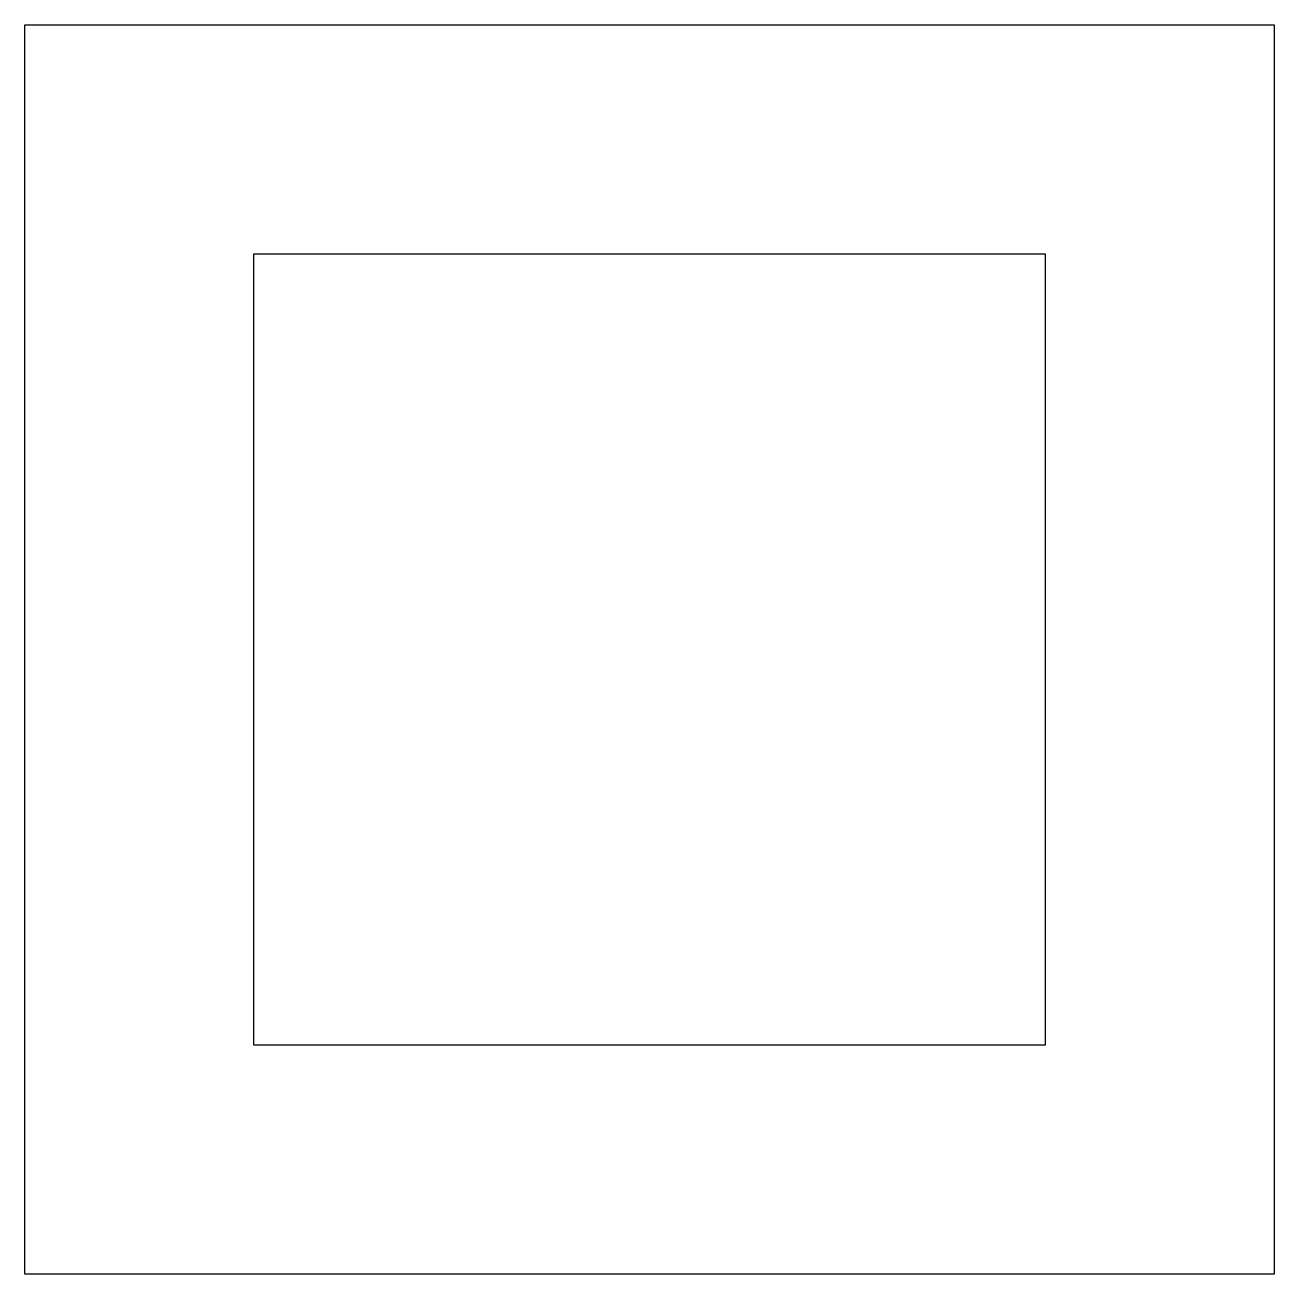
# Model space of a CAD drawing. Header units: millimetres. Extents: x -15 to 15, y -15 to 15.
import ezdxf

# ---------------------------------------------------------------- set-up
doc = ezdxf.new("R2010")
doc.units = ezdxf.units.MM
doc.layers.add('Part__Feature', color=7, linetype='CONTINUOUS')

msp = doc.modelspace()

# ---------------------------------------------------------------- linework, layer by layer
at = {"layer": 'Part__Feature'}
for p, q in [((-15, 15), (15, 15)), ((-15, -15), (-15, 15)), ((15, 15), (15, -15)), ((-9.5, -9.5), (-9.5, 9.5)), ((-9.5, 9.5), (9.5, 9.5)), ((9.5, 9.5), (9.5, -9.5)), ((9.5, -9.5), (-9.5, -9.5)), ((0, -15), (-15, -15)), ((15, -15), (0, -15))]:
    msp.add_line(p, q, dxfattribs=at)

doc.saveas('drawing.dxf')
